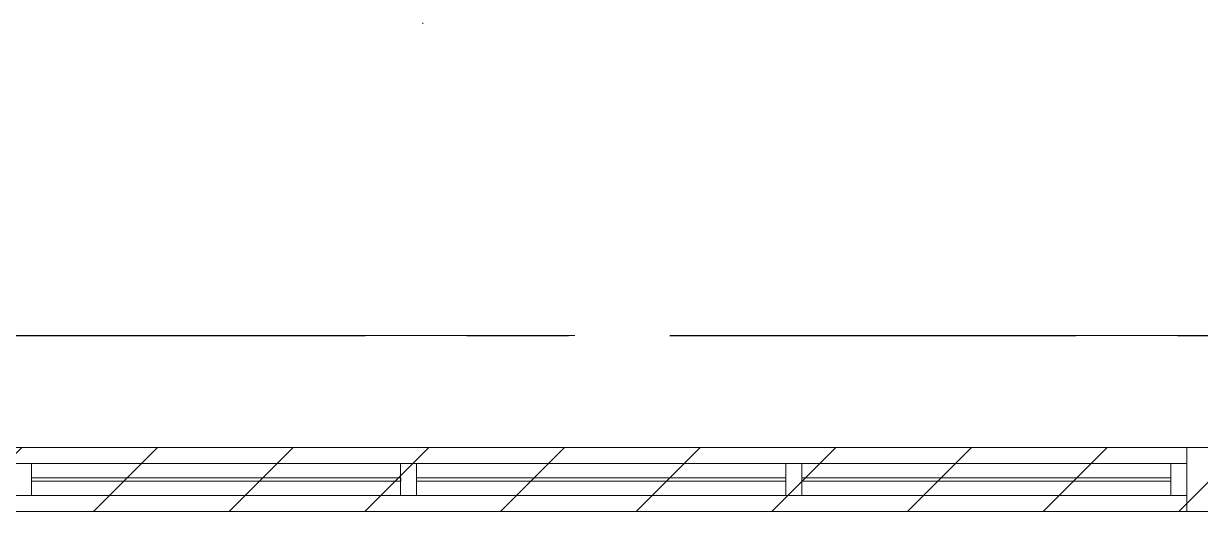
# Model space of a CAD drawing. Header units: millimetres. Extents: x -4000 to 187956, y -58990 to 162485.
# Drawn here: x 110502 to 114183, y 64900 to 66426 of the extents above; entities that cross this region are included whole.
import ezdxf

# ---------------------------------------------------------------- set-up
doc = ezdxf.new("R2010")
doc.units = ezdxf.units.MM
for name, pattern in [('Dash 1_16_', [317.5, 158.75, -158.75]), ('Grid Line', [2222.5, 1270, -317.5, 317.5, -317.5]), ('Grid Line 12_5mm', [2150, 1250, -300, 300, -300])]:
    doc.linetypes.add(name, pattern=pattern)
for name, color, linetype, lineweight in [('A-GLAZ-CURT', 52, 'Continuous', 9), ('A-GLAZ-CWMG', 51, 'Continuous', 9), ('A-WALL', 113, 'Continuous', 13), ('A-WALL-PATT', 111, 'Continuous', 13), ('P-PIPE-CNTR', 3, 'Continuous', 9), ('S-GRID', 1, 'Continuous', 30)]:
    doc.layers.add(name, color=color, linetype=linetype, lineweight=lineweight)

# ---------------------------------------------------------------- blocks, each defined once
blk = doc.blocks.new('System Panel - System Panel1-380622-0_000')
at = {"layer": 'A-GLAZ-CURT', "color": 253}
for p, q in [((-577.3, 5), (577.3, 5)), ((577.3, -5), (-577.3, -5))]:
    blk.add_line(p, q, dxfattribs=at)
at = {"layer": 'A-GLAZ-CURT', "color": 254}
for p, q in [((577.3, 5), (-577.3, 5)), ((-577.3, -5), (-577.3, 5)), ((-577.3, 5), (-577.3, -5)), ((577.3, 5), (577.3, -5)), ((577.3, 5), (577.3, -5)), ((-577.3, -5), (577.3, -5))]:
    blk.add_line(p, q, dxfattribs=at)
blk = doc.blocks.new('Rectangular Mullion - 50 x 100-357737-0_000')
at = {"layer": 'A-GLAZ-CWMG', "color": 254}
for p, q in [((108117.6, 65050.2), (108117.6, 64950.2)), ((109272.1, 64950.2), (109272.1, 65050.2))]:
    blk.add_line(p, q, dxfattribs=at)
at = {"layer": 'A-GLAZ-CWMG', "color": 252}
for p, q in [((108117.6, 64950.2), (108117.6, 65050.2)), ((108117.6, 65050.2), (109272.1, 65050.2)), ((109272.1, 65050.2), (109272.1, 64950.2)), ((109272.1, 64950.2), (108117.6, 64950.2))]:
    blk.add_line(p, q, dxfattribs=at)
at = {"layer": 'A-GLAZ-CWMG', "color": 253}
for p, q in [((109272.1, 65050.2), (108117.6, 65050.2)), ((109272.1, 64950.2), (108117.6, 64950.2))]:
    blk.add_line(p, q, dxfattribs=at)
blk = doc.blocks.new('Rectangular Mullion - 50 x 100-357738-0_000')
at = {"layer": 'A-GLAZ-CWMG', "color": 254}
for p, q in [((112935.6, 65050.2), (112935.6, 65005.2)), ((112935.6, 65005.2), (112935.6, 65050.2)), ((114090.1, 65050.2), (112935.6, 65050.2)), ((114090.1, 65050.2), (114090.1, 65005.2)), ((114090.1, 65005.2), (114090.1, 65050.2)), ((112935.6, 64995.2), (112935.6, 65005.2)), ((112935.6, 64995.2), (112935.6, 64950.2)), ((112935.6, 64950.2), (112935.6, 64995.2)), ((114090.1, 65005.2), (114090.1, 64995.2)), ((114090.1, 64995.2), (114090.1, 64950.2)), ((114090.1, 64950.2), (114090.1, 64995.2)), ((112935.6, 64950.2), (114090.1, 64950.2))]:
    blk.add_line(p, q, dxfattribs=at)
at = {"layer": 'A-GLAZ-CWMG', "color": 253}
for p, q in [((112935.6, 65050.2), (114090.1, 65050.2)), ((112935.6, 64950.2), (114090.1, 64950.2))]:
    blk.add_line(p, q, dxfattribs=at)
at = {"layer": 'A-GLAZ-CWMG', "color": 50}
for p, q in [((112935.6, 65005.2), (112935.6, 64995.2)), ((114090.1, 64995.2), (114090.1, 65005.2))]:
    blk.add_line(p, q, dxfattribs=at)
blk = doc.blocks.new('Rectangular Mullion - 50 x 100-357743-0_000')
at = {"layer": 'A-GLAZ-CWMG', "color": 252}
for p, q in [((0, 50), (-50, 50)), ((-50, 50), (-50, -50)), ((0, -50), (0, 50)), ((-50, -50), (0, -50))]:
    blk.add_line(p, q, dxfattribs=at)
at = {"layer": 'A-GLAZ-CWMG', "color": 254}
for p, q in [((-50, 5), (-50, 50)), ((-50, -50), (-50, -5))]:
    blk.add_line(p, q, dxfattribs=at)
at = {"layer": 'A-GLAZ-CWMG', "color": 253}
for p, q in [((-50, 50), (0, 50)), ((0, 50), (0, -50)), ((0, -50), (-50, -50))]:
    blk.add_line(p, q, dxfattribs=at)
at = {"layer": 'A-GLAZ-CWMG', "color": 50}
blk.add_line((-50, -5), (-50, 5), dxfattribs=at)
blk = doc.blocks.new('Rectangular Mullion - 50 x 100-357739-0_000')
at = {"layer": 'A-GLAZ-CWMG', "color": 253}
for p, q in [((25, 50), (-25, 50)), ((-25, -50), (25, -50))]:
    blk.add_line(p, q, dxfattribs=at)
at = {"layer": 'A-GLAZ-CWMG', "color": 254}
for p, q in [((-25, 50), (-25, 5)), ((25, 5), (25, 50)), ((-25, -5), (-25, -50)), ((25, -50), (25, -5))]:
    blk.add_line(p, q, dxfattribs=at)
at = {"layer": 'A-GLAZ-CWMG', "color": 252}
for p, q in [((-25, -50), (-25, 50)), ((-25, 50), (25, 50)), ((25, 50), (25, -50)), ((25, -50), (-25, -50))]:
    blk.add_line(p, q, dxfattribs=at)
at = {"layer": 'A-GLAZ-CWMG', "color": 50}
for p, q in [((-25, 5), (-25, -5)), ((25, -5), (25, 5))]:
    blk.add_line(p, q, dxfattribs=at)
blk = doc.blocks.new('Rectangular Mullion - 50 x 100-V724-0_000')
at = {"layer": 'A-GLAZ-CWMG', "color": 253}
for p, q in [((25, 50), (-25, 50)), ((-25, -50), (25, -50))]:
    blk.add_line(p, q, dxfattribs=at)
at = {"layer": 'A-GLAZ-CWMG', "color": 254}
for p, q in [((-25, 50), (-25, 5)), ((25, 5), (25, 50)), ((-25, -5), (-25, -50)), ((25, -50), (25, -5))]:
    blk.add_line(p, q, dxfattribs=at)
at = {"layer": 'A-GLAZ-CWMG', "color": 252}
for p, q in [((-25, -50), (-25, 50)), ((-25, 50), (25, 50)), ((25, 50), (25, -50)), ((25, -50), (-25, -50))]:
    blk.add_line(p, q, dxfattribs=at)
at = {"layer": 'A-GLAZ-CWMG', "color": 50}
for p, q in [((-25, 5), (-25, -5)), ((25, -5), (25, 5))]:
    blk.add_line(p, q, dxfattribs=at)
blk = doc.blocks.new('CMF2_NHAXUONG_A_rvt-1-0_000')
at = {"layer": 'A-WALL-PATT', "lineweight": 9}
h = blk.add_hatch(dxfattribs=at)
h.set_pattern_fill('FP_13', color=250, style=0, pattern_type=2)
h.set_pattern_definition([(45, (0, 0), (-212.13203, 212.13203), [])])
h.paths.add_polyline_path([(106050, 64900.2), (115150, 64900.2), (115150, 65100.2), (106050, 65100.2)])
at = {"layer": 'A-WALL', "color": 90, "lineweight": 15}
for p, q in [((115150, 65100.2), (106050, 65100.2)), ((106050, 64900.2), (115150, 64900.2))]:
    blk.add_line(p, q, dxfattribs=at)
at = {"layer": 'A-WALL', "color": 53, "lineweight": 15}
for p, q in [((114140.1, 65100.2), (108067.6, 65100.2)), ((114140.1, 65050.2), (114140.1, 64950.2)), ((108067.6, 64900.2), (114140.1, 64900.2))]:
    blk.add_line(p, q, dxfattribs=at)
at = {"layer": 'A-WALL', "color": 35, "lineweight": 15}
for p, q in [((114140.1, 65100.2), (108067.6, 65100.2)), ((108067.6, 65100.2), (114140.1, 65100.2)), ((115150, 65100.2), (114140.1, 65100.2)), ((114140.1, 65100.2), (114140.1, 65050.2)), ((114140.1, 64900.2), (114140.1, 65100.2)), ((114140.1, 64950.2), (114140.1, 64900.2)), ((114140.1, 64900.2), (108067.6, 64900.2)), ((108067.6, 64900.2), (114140.1, 64900.2)), ((114140.1, 64900.2), (115150, 64900.2))]:
    blk.add_line(p, q, dxfattribs=at)
at = {"layer": 'S-GRID', "linetype": 'Grid Line 12_5mm', "lineweight": 9}
blk.add_line((-824.3, 65450), (183641.1, 65450), dxfattribs=at)
at = {"layer": 'A-GLAZ-CURT', "color": 250, "lineweight": 9, "rotation": 180}
for p in [(111103.9, 65000.2), (112308.4, 65000.2), (113512.9, 65000.2)]:
    blk.add_blockref('System Panel - System Panel1-380622-0_000', p, dxfattribs=at)
at = {"layer": 'A-GLAZ-CWMG', "color": 250, "lineweight": 9, "extrusion": (0, 0, -1)}
for name, p in [('Rectangular Mullion - 50 x 100-V724-0_000', (-110501.6, 65000.2)), ('Rectangular Mullion - 50 x 100-V724-0_000', (-111706.1, 65000.2)), ('Rectangular Mullion - 50 x 100-357739-0_000', (-112910.6, 65000.2))]:
    blk.add_blockref(name, p, dxfattribs=at)
at = {"layer": 'A-GLAZ-CWMG', "color": 250, "lineweight": 9}
for name, p in [('Rectangular Mullion - 50 x 100-357737-0_000', (2409, 0)), ('Rectangular Mullion - 50 x 100-357738-0_000', (-2409, 0)), ('Rectangular Mullion - 50 x 100-357737-0_000', (3613.5, 0)), ('Rectangular Mullion - 50 x 100-357738-0_000', (-1204.5, 0)), ('Rectangular Mullion - 50 x 100-357737-0_000', (4818, 0)), ('Rectangular Mullion - 50 x 100-357738-0_000', (0, 0)), ('Rectangular Mullion - 50 x 100-357743-0_000', (114140.1, 65000.2))]:
    blk.add_blockref(name, p, dxfattribs=at)

msp = doc.modelspace()

# ---------------------------------------------------------------- block references
at = {"lineweight": 5}
msp.add_blockref('CMF2_NHAXUONG_A_rvt-1-0_000', (0, 0), dxfattribs=at)

# ---------------------------------------------------------------- next in the draw order: linework, layer by layer
at = {"layer": 'P-PIPE-CNTR', "color": 1, "linetype": 'Dash 1_16_'}
msp.add_line((111750, 66425.1), (111750, 66427.6), dxfattribs=at)
at = {"layer": 'S-GRID', "linetype": 'Grid Line'}
msp.add_line((-824.3, 65450), (183641.1, 65450), dxfattribs=at)

doc.saveas('drawing.dxf')
